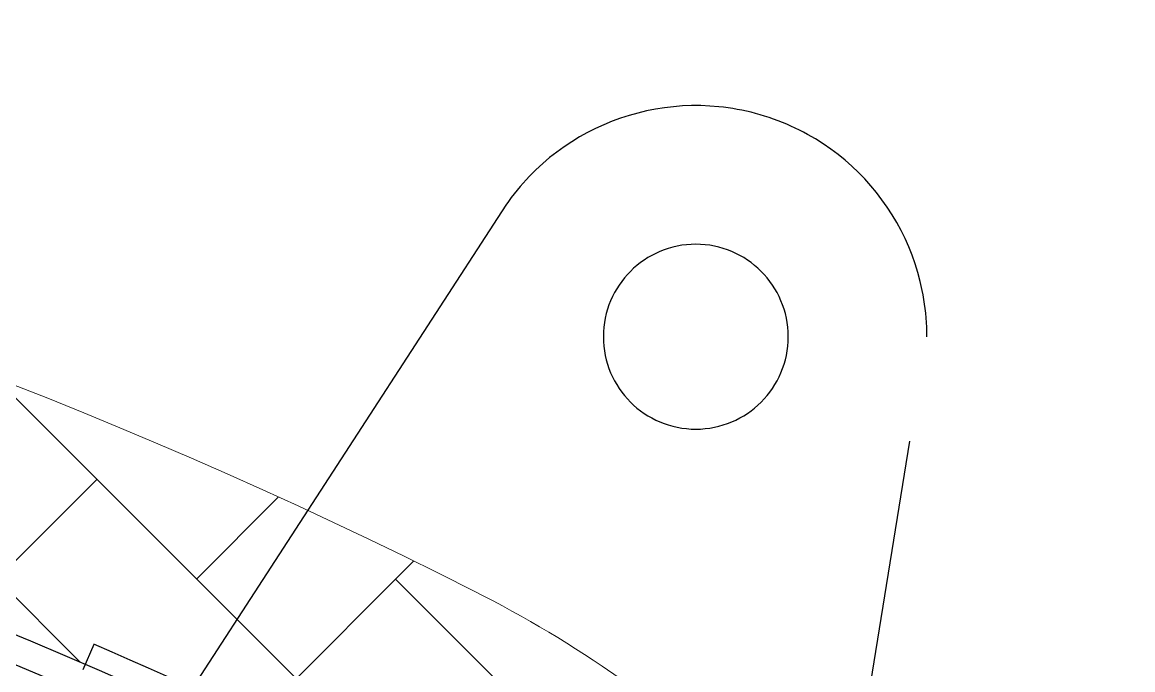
# Model space of a CAD drawing. Header units: millimetres. Extents: x -46397 to 283259, y -8690 to 23983.
# Drawn here: x -20415.7 to -20175.4, y 5340.6 to 5480.7 of the extents above; entities that cross this region are included whole.
import ezdxf
from ezdxf.enums import TextEntityAlignment as Align

# ---------------------------------------------------------------- set-up
doc = ezdxf.new("R2010")
doc.units = ezdxf.units.MM
doc.linetypes.add('CENTER', pattern=[2, 1.25, -0.25, 0.25, -0.25])
doc.linetypes.add('PHANTOM', pattern=[63.5, 31.75, -6.35, 6.35, -6.35, 6.35, -6.35])
doc.layers.add('DUONGTAM', color=1, linetype='CENTER', lineweight=0)
doc.styles.add('Tahoma', font='tahoma.ttf')
doc.styles.add('Text_nameplate', font='arial.ttf', dxfattribs={"width": 0.9, "height": 2.5})

# ---------------------------------------------------------------- blocks, each defined once
blk = doc.blocks.new('BO-1')
at = {"color": 251, "linetype": 'PHANTOM', "ltscale": 5, "extrusion": (2.28848e-17, 1, 0)}
for p, q in [((520.42, 3600.43), (452.64, 3496)), ((582.41, 3392.73), (611.55, 3571.99)), ((431.33, 3505.43), (428.96, 3499.92))]:
    blk.add_line(p, q, dxfattribs=at)
at = {"color": 251, "linetype": 'PHANTOM', "ltscale": 5}
blk.add_lwpolyline([(-606, 3233.61), (-606, 3283.61, -0.28449), (-491.04, 3472.28, -0.238987), (491.03, 3472.28, -0.28449), (606, 3283.61), (606, 3233.61)], format="xyb", close=True, dxfattribs=at)
blk.add_lwpolyline([(-600, 3233.61), (-600, 3283.63, -0.284518), (-488.33, 3466.93, -0.238987), (488.32, 3466.93, -0.284518), (600, 3283.63), (600, 3233.61)], format="xyb", dxfattribs=at)
at = {"color": 251, "linetype": 'PHANTOM', "ltscale": 5, "extrusion": (0, 0, -1)}
blk.add_circle((-561.55, 3571.99), 20, dxfattribs=at)
at = {"color": 251, "linetype": 'PHANTOM', "ltscale": 5}
for centre, radius, start, end in [((561.55, 3571.99), 50, 0, 145.339), ((0, 2502.23), 1092, 63.12441, 66.73458)]:
    blk.add_arc(centre, radius, start, end, dxfattribs=at)
at = {"color": 251, "linetype": 'PHANTOM', "ltscale": 5, "style": 'Text_nameplate', "width": 0.9, "flags": 2}
blk.add_attdef('SPEC.', text='', height=2.5, dxfattribs=at).set_placement((282.5, 89.67), align=Align.MIDDLE_CENTER)
at = {"color": 251, "linetype": 'PHANTOM', "ltscale": 5, "style": 'Tahoma'}
for tag, height, p in [('DESIGN_PRESSURE', 2.61, (320, 77.99)), ('PROJECT_CODE', 2.4, (245, 77.99)), ('SERIAL_NO.', 2.61, (245, 69.45)), ('MAX_WORKING_PRESS', 2.61, (320, 69.45)), ('YEAR', 2.61, (245, 60.92)), ('TEST_PRES.', 2.61, (320, 60.92)), ('VOLUME', 2.61, (245, 52.38)), ('MAX_WORKING_TEMP.', 2.61, (320, 52.38))]:
    blk.add_attdef(tag, text='', height=height, dxfattribs=at).set_placement(p, align=Align.MIDDLE_CENTER)

msp = doc.modelspace()

# ---------------------------------------------------------------- hatches: boundary and pattern name
h = msp.add_hatch()
h.set_pattern_fill('AR-HBONE', color=1, scale=0.3)
h.set_pattern_definition([(45, (-288320.135, -5674.706), (0, 43.1052294), [91.44, -30.48]), (135, (-288298.583, -5653.153), (4e-15, 43.1052294), [91.44, -30.48])])
edge = h.paths.add_edge_path()
edge.add_line((-20175.52, 3524.56), (-20175.52, 5124.21))
edge.add_arc((-20435.38, 5125.86), 259.87, 359.636, 423.117)
edge.add_arc((-20831.52, 4344.39), 1136, 63.11833, 116.88162)
edge.add_arc((-21227.66, 5125.86), 259.87, 116.8829, 180.3639)
edge.add_line((-21487.52, 5124.21), (-21487.52, 3524.56))
edge.add_arc((-21227.66, 3522.9), 259.87, 179.636, 243.1169)
edge.add_arc((-20831.52, 4304.37), 1136, 243.11832, 296.88161)
edge.add_arc((-20435.38, 3522.9), 259.87, 296.8829, 360.3639)
edge = h.paths.add_edge_path(flags=16)
edge.add_line((-21437.52, 3524.39), (-21437.52, 5124.37))
edge.add_arc((-21227.66, 5125.86), 209.87, 116.8831, 180.4051, ccw=False)
edge.add_arc((-20831.52, 4344.39), 1086, 63.11836, 116.88165, ccw=False)
edge.add_arc((-20435.38, 5125.86), 209.87, -0.4051, 63.117, ccw=False)
edge.add_line((-20225.52, 5124.37), (-20225.52, 3524.39))
edge.add_arc((-20435.38, 3522.9), 209.87, -63.117, 0.4051, ccw=False)
edge.add_arc((-20831.52, 4304.37), 1086, 243.11835, 296.88164, ccw=False)
edge.add_arc((-21227.66, 3522.9), 209.87, 179.5949, 243.1169, ccw=False)

# ---------------------------------------------------------------- linework, layer by layer
at = {"layer": 'DUONGTAM', "color": 5, "lineweight": 0, "ltscale": 100, "elevation": -1.5}
msp.add_lwpolyline([(-21487.52, 5074.38), (-21487.52, 3574.38), (-21487.52, 3524.56, 0.284296), (-21345.16, 3291.12, 0.238987), (-20317.88, 3291.12, 0.284296), (-20175.52, 3524.56), (-20175.52, 3574.38), (-20175.52, 5074.38), (-20175.52, 5124.21, 0.284296), (-20317.88, 5357.64, 0.238987), (-21345.16, 5357.64, 0.284296), (-21487.52, 5124.21)], format="xyb", close=True, dxfattribs=at)
msp.add_lwpolyline([(-21437.52, 5074.38), (-21437.52, 3574.38), (-21437.52, 3524.39, 0.28449), (-21322.56, 3335.72, 0.238987), (-20340.49, 3335.72, 0.28449), (-20225.52, 3524.39), (-20225.52, 3574.38), (-20225.52, 5074.38), (-20225.52, 5124.37, 0.28449), (-20340.49, 5313.04, 0.238987), (-21322.56, 5313.04, 0.28449), (-21437.52, 5124.37), (-21437.52, 5074.38)], format="xyb", dxfattribs=at)

# ---------------------------------------------------------------- block references
msp.add_blockref('BO-1', (-20831.52, 1840.7, -1.5))

doc.saveas('drawing.dxf')
